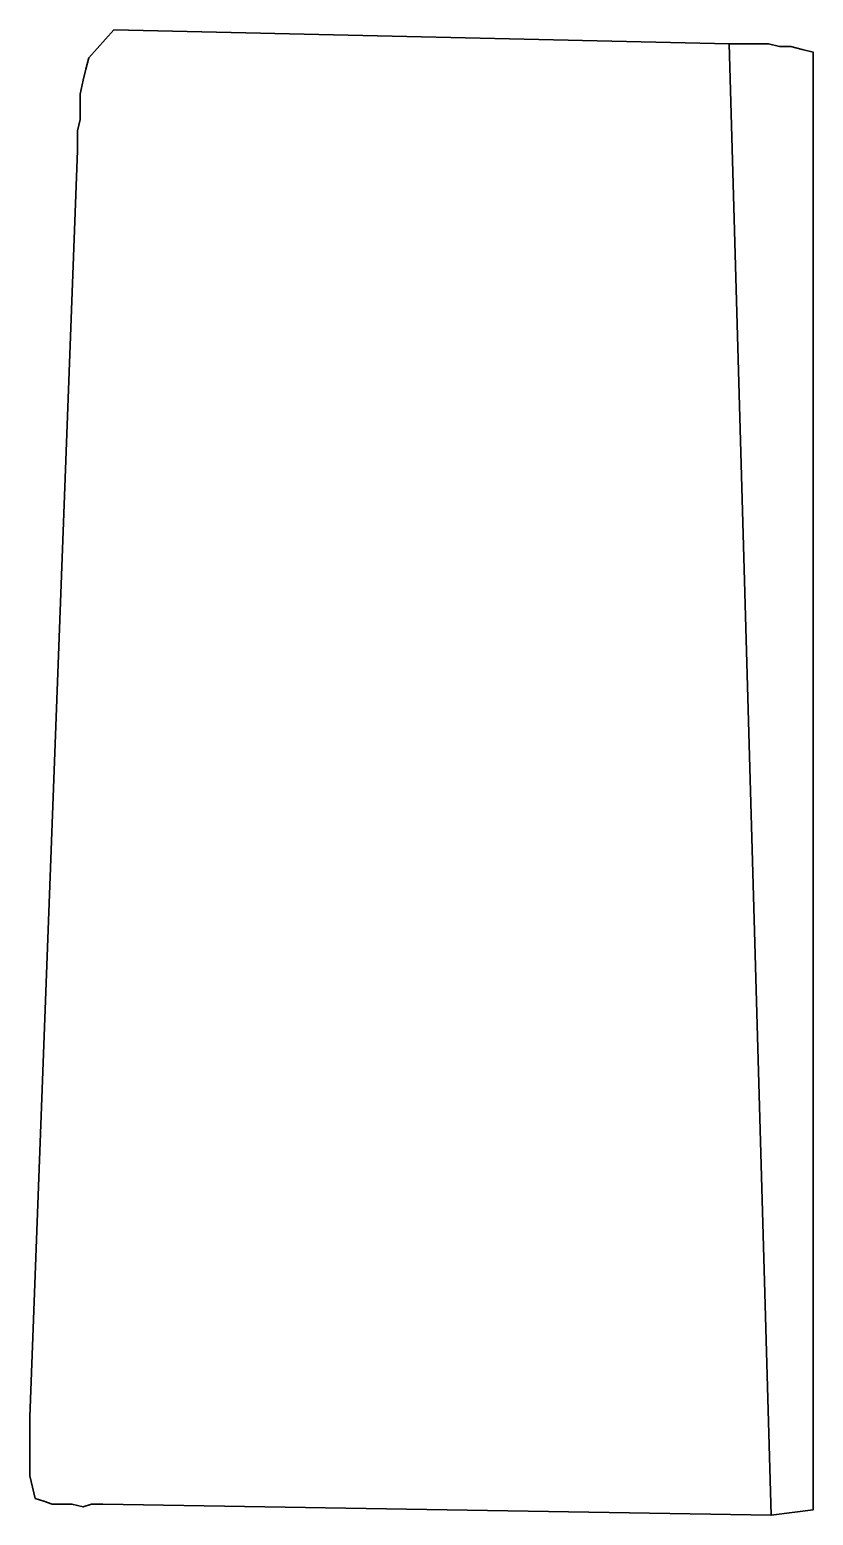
# Model space of a CAD drawing. Extents: x 0 to 279, y -529 to 0.
import ezdxf

# ---------------------------------------------------------------- set-up
doc = ezdxf.new("R2010")
doc.units = 0
doc.linetypes.add('Solid', pattern=[0])
doc.layers.add('zone_0_q2', color=7, linetype='Continuous')

msp = doc.modelspace()

# ---------------------------------------------------------------- linework, layer by layer
at = {"color": 0, "linetype": 'Solid', "lineweight": 35}
msp.add_lwpolyline([(249, -5), (253, -5), (256, -5), (260, -5), (263, -5), (267, -6), (271, -6), (275, -7), (279, -8), (279, -527), (264, -529), (26, -525), (22, -525), (19, -526), (15, -525), (12, -525), (8, -525), (5, -524), (2, -523), (1, -519), (0, -515), (0, -512), (0, -509), (0, -504), (0, -499), (0, -494), (17, -43), (17, -39), (17, -36), (18, -32), (18, -27), (18, -23), (19, -18), (20, -14), (21, -10), (30, 0), (249, -5)], close=True, dxfattribs=at)
at = {"layer": 'zone_0_q2', "color": 2, "linetype": 'Solid', "lineweight": 35}
msp.add_lwpolyline([(249, -5), (253, -5), (256, -5), (260, -5), (263, -5), (267, -6), (271, -6), (275, -7), (279, -8), (279, -527), (264, -529), (249, -5)], close=True, dxfattribs=at)

doc.saveas('drawing.dxf')
